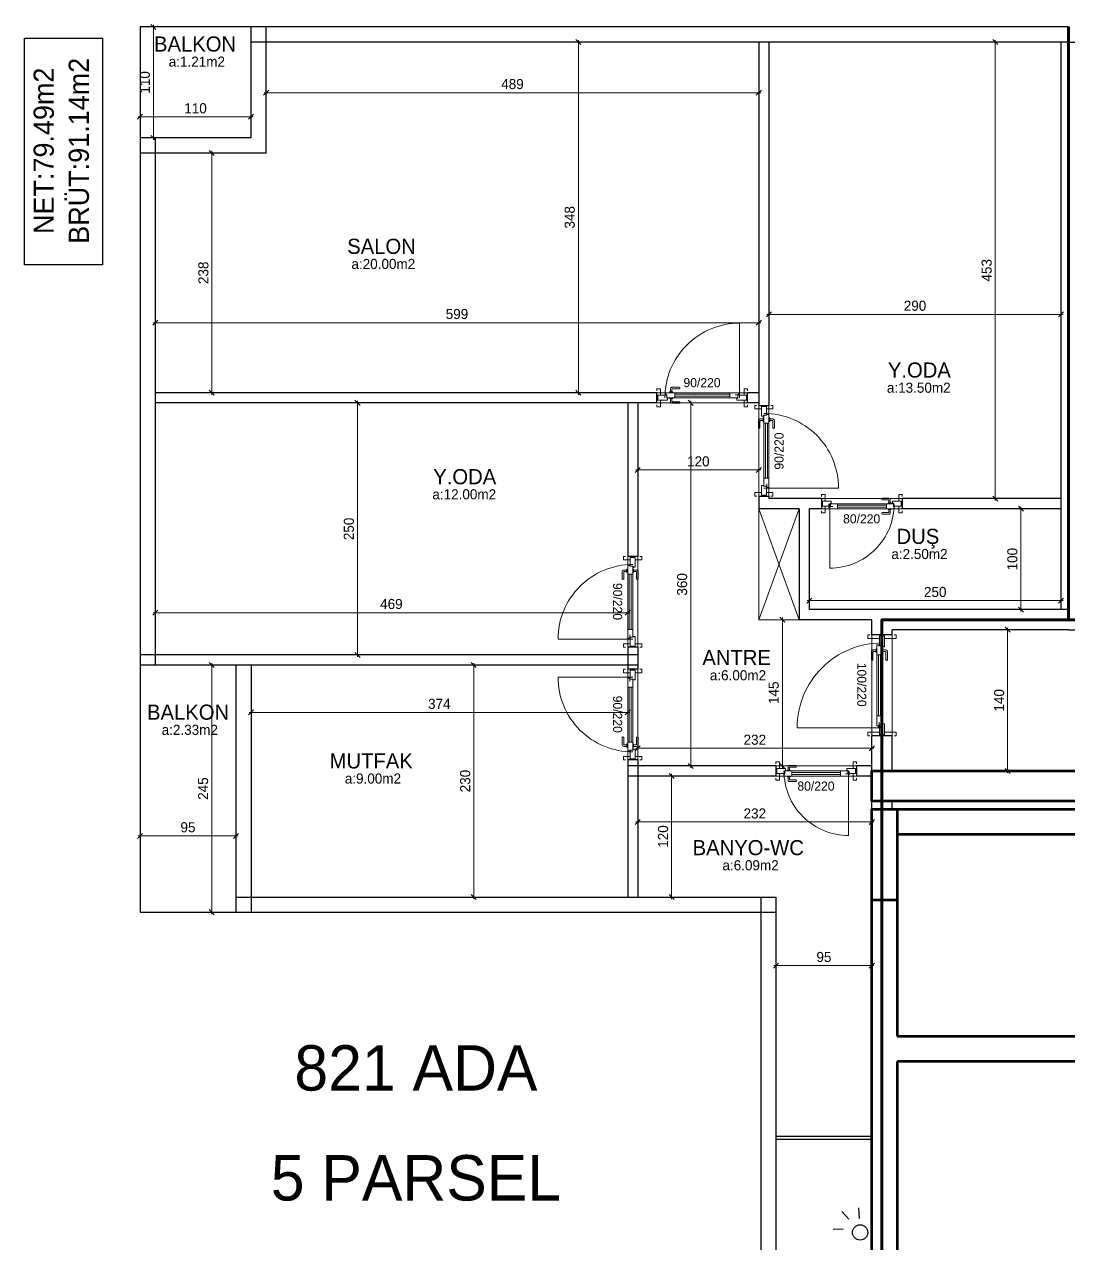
# Model space of a CAD drawing. Header units: centimetres. Extents: x 562865 to 1310255, y -148070 to 32737.
# Drawn here: x 613553 to 614588, y 18504 to 19713 of the extents above; entities that cross this region are included whole.
import ezdxf
from ezdxf.enums import TextEntityAlignment as Align

# ---------------------------------------------------------------- set-up
doc = ezdxf.new("R2010")
doc.units = ezdxf.units.CM
doc.header["$LTSCALE"] = 2.5
doc.layers.get('0').update_dxf_attribs({"color": 86})
for name, color, linetype in [('alan', 7, 'Continuous'), ('kapi-yazi', 7, 'Continuous'), ('mahal', 7, 'Continuous')]:
    doc.layers.add(name, color=color, linetype=linetype)
for name, color, linetype, lineweight in [('DUVAR', 4, 'Continuous', 30), ('duvar-kesim', 7, 'Continuous', 0), ('GÖRÜNÜŞLER', 96, 'Continuous', 25), ('iç ölçü', 106, 'Continuous', 18), ('kapi', 9, 'Continuous', 0), ('kolon', 1, 'Continuous', 53)]:
    doc.layers.add(name, color=color, linetype=linetype, lineweight=lineweight)
doc.styles.add('PINAR', font='comic.ttf')
doc.dimstyles.new('TEMİZ ÖLÇÜ', dxfattribs={"dimtxt": 10, "dimasz": 5, "dimexe": 1.8, "dimexo": 0.625, "dimgap": 3, "dimtad": 1, "dimdec": 0, "dimrnd": 0.5, "dimzin": 1, "dimdsep": 46, "dimtxsty": 'PINAR', "dimblk": 'OBLIQUE', "dimcen": 0.9, "dimdle": 2, "dimclrd": 256, "dimclre": 256, "dimclrt": 7, "dimadec": 0, "dimazin": 0, "dimtfac": 1, "dimtdec": 0, "dimtofl": 0, "dimtmove": 2, "dimatfit": 2, "dimfxl": 10, "dimfxlon": 1, "dimlwd": -1, "dimlwe": -1, "dimarcsym": 0})

# ---------------------------------------------------------------- blocks, each defined once
blk = doc.blocks.new('_Oblique')
at = {"color": 0, "linetype": 'ByBlock', "lineweight": -2}
blk.add_line((-0.5, -0.5), (0.5, 0.5), dxfattribs=at)
blk = doc.blocks.new('*D1101')
at = {"layer": 'Defpoints', "color": 0}
for p in [(614520, 19113), (614520, 18973), (614527.7, 18973)]:
    blk.add_point(p, dxfattribs=at)
at = {"layer": 'iç ölçü'}
for p, q in [((614520.6, 19113), (614529.5, 19113)), ((614527.7, 19115), (614527.7, 18971)), ((614520.6, 18973), (614529.5, 18973))]:
    blk.add_line(p, q, dxfattribs=at)
at = {"layer": 'iç ölçü', "linetype": 'ByBlock', "xscale": 5, "yscale": 5, "zscale": 5}
for p, rotation in [((614527.7, 19113), 90), ((614527.7, 18973), 270)]:
    blk.add_blockref('_Oblique', p, dxfattribs=dict(at, rotation=rotation))
at = {"layer": 'iç ölçü', "color": 7, "insert": (614519.3, 19043), "char_height": 10, "attachment_point": 5, "rotation": 90, "style": 'PINAR'}
blk.add_mtext('140', dxfattribs=at)
blk = doc.blocks.new('fm-door1')
at = {"linetype": 'Continuous'}
for p, q in [((0, 25), (0, -25)), ((100, 25), (0, 25)), ((80, 32), (80, 0)), ((84, 28), (128, 28)), ((90, 50), (910, 50)), ((90, 50), (90, 30)), ((100, 30), (90, 30)), ((100, 30), (100, -5)), ((100, 30), (100, -5)), ((100, 0), (900, 0)), ((190, 50), (190, 0)), ((810, 50), (810, 0)), ((910, 30), (900, 30)), ((900, 30), (900, -5)), ((900, 25), (1000, 25)), ((910, 50), (910, 30)), ((1000, 25), (1000, -25)), ((110, -25), (0, -25)), ((100, -5), (110, -5)), ((110, -5), (100, -5)), ((110, -5), (110, -25)), ((110, -25), (110, -5)), ((890, -25), (890, -5)), ((890, -5), (900, -5)), ((890, -25), (1000, -25))]:
    blk.add_line(p, q, dxfattribs=at)
at = {"color": 8, "linetype": 'Continuous'}
for p, q in [((190, 35), (810, 35)), ((190, 15), (810, 15))]:
    blk.add_line(p, q, dxfattribs=at)
at = {"linetype": 'Continuous'}
for points in [[(858, 58), (858, 89, 0.414214), (842, 104), (759, 104, 1), (759, 89), (835, 89, -0.414214), (842, 81), (842, 58)], [(858, -8), (858, -39, -0.414214), (842, -54), (759, -54, -1), (759, -39), (835, -39, 0.414214), (842, -31), (842, -8)]]:
    blk.add_lwpolyline(points, format="xyb", dxfattribs=at)
for points in [[(869, 50), (869, 58), (831, 58), (831, 50)], [(869, 0), (869, -8), (831, -8), (831, 0)]]:
    blk.add_lwpolyline(points, dxfattribs=at)
blk.add_circle((84, 32), 4.26, dxfattribs=at)
blk = doc.blocks.new('*D1124')
at = {"layer": 'Defpoints', "color": 0}
for p in [(614291.1, 19453.5), (614580.6, 19450), (614291.1, 19425.6)]:
    blk.add_point(p, dxfattribs=at)
at = {"layer": 'iç ölçü'}
for p, q in [((614291.1, 19435.6), (614291.1, 19423.8)), ((614580.6, 19435.6), (614580.6, 19423.8)), ((614582.6, 19425.6), (614289.1, 19425.6))]:
    blk.add_line(p, q, dxfattribs=at)
at = {"layer": 'iç ölçü', "linetype": 'ByBlock', "xscale": 5, "yscale": 5, "zscale": 5, "rotation": 180}
blk.add_blockref('_Oblique', (614291.1, 19425.6), dxfattribs=at)
at = {"layer": 'iç ölçü', "linetype": 'ByBlock', "xscale": 5, "yscale": 5, "zscale": 5}
blk.add_blockref('_Oblique', (614580.6, 19425.6), dxfattribs=at)
at = {"layer": 'iç ölçü', "color": 7, "insert": (614435.9, 19434.2), "char_height": 10, "attachment_point": 5, "style": 'PINAR'}
blk.add_mtext('290', dxfattribs=at)
blk = doc.blocks.new('*D1125')
at = {"layer": 'Defpoints', "color": 0}
for p in [(614507.3, 19695.7), (614515.4, 19695.7), (614507.3, 19243)]:
    blk.add_point(p, dxfattribs=at)
at = {"layer": 'iç ölçü'}
for p, q in [((614507.9, 19695.7), (614517.2, 19695.7)), ((614515.4, 19241), (614515.4, 19697.7)), ((614507.9, 19243), (614517.2, 19243))]:
    blk.add_line(p, q, dxfattribs=at)
at = {"layer": 'iç ölçü', "linetype": 'ByBlock', "xscale": 5, "yscale": 5, "zscale": 5}
for p, rotation in [((614515.4, 19695.7), 90), ((614515.4, 19243), 270)]:
    blk.add_blockref('_Oblique', p, dxfattribs=dict(at, rotation=rotation))
at = {"layer": 'iç ölçü', "color": 7, "insert": (614506.9, 19469.4), "char_height": 10, "attachment_point": 5, "rotation": 90, "style": 'PINAR'}
blk.add_mtext('453', dxfattribs=at)
blk = doc.blocks.new('*D1126')
at = {"layer": 'Defpoints', "color": 0}
for p in [(614102.2, 19695.7), (614132.4, 19695.7), (614122.4, 19348)]:
    blk.add_point(p, dxfattribs=at)
at = {"layer": 'iç ölçü'}
for p, q in [((614112.2, 19695.7), (614100.4, 19695.7)), ((614102.2, 19346), (614102.2, 19697.7)), ((614112.2, 19348), (614100.4, 19348))]:
    blk.add_line(p, q, dxfattribs=at)
at = {"layer": 'iç ölçü', "linetype": 'ByBlock', "xscale": 5, "yscale": 5, "zscale": 5}
for p, rotation in [((614102.2, 19695.7), 90), ((614102.2, 19348), 270)]:
    blk.add_blockref('_Oblique', p, dxfattribs=dict(at, rotation=rotation))
at = {"layer": 'iç ölçü', "color": 7, "insert": (614093.7, 19521.9), "char_height": 10, "attachment_point": 5, "rotation": 90, "style": 'PINAR'}
blk.add_mtext('348', dxfattribs=at)
blk = doc.blocks.new('*D1127')
at = {"layer": 'Defpoints', "color": 0}
for p in [(614281.1, 19638.4), (613682.8, 19522.1), (613682.8, 19417.4)]:
    blk.add_point(p, dxfattribs=at)
at = {"layer": 'iç ölçü'}
for p, q in [((613682.8, 19427.4), (613682.8, 19415.6)), ((614281.1, 19427.4), (614281.1, 19415.6)), ((614283.1, 19417.4), (613680.8, 19417.4))]:
    blk.add_line(p, q, dxfattribs=at)
at = {"layer": 'iç ölçü', "linetype": 'ByBlock', "xscale": 5, "yscale": 5, "zscale": 5, "rotation": 180}
blk.add_blockref('_Oblique', (613682.8, 19417.4), dxfattribs=at)
at = {"layer": 'iç ölçü', "linetype": 'ByBlock', "xscale": 5, "yscale": 5, "zscale": 5}
blk.add_blockref('_Oblique', (614281.1, 19417.4), dxfattribs=at)
at = {"layer": 'iç ölçü', "color": 7, "insert": (613981.9, 19426), "char_height": 10, "attachment_point": 5, "style": 'PINAR'}
blk.add_mtext('599', dxfattribs=at)
blk = doc.blocks.new('*D1128')
at = {"layer": 'Defpoints', "color": 0}
for p in [(614281.1, 19645.4), (613792.8, 19632.6), (614281.1, 19638.4)]:
    blk.add_point(p, dxfattribs=at)
at = {"layer": 'iç ölçü'}
for p, q in [((613790.8, 19645.4), (614283.1, 19645.4)), ((613792.8, 19635.4), (613792.8, 19647.2)), ((614281.1, 19639.1), (614281.1, 19647.2))]:
    blk.add_line(p, q, dxfattribs=at)
at = {"layer": 'iç ölçü', "linetype": 'ByBlock', "xscale": 5, "yscale": 5, "zscale": 5, "rotation": 180}
blk.add_blockref('_Oblique', (613792.8, 19645.4), dxfattribs=at)
at = {"layer": 'iç ölçü', "linetype": 'ByBlock', "xscale": 5, "yscale": 5, "zscale": 5}
blk.add_blockref('_Oblique', (614281.1, 19645.4), dxfattribs=at)
at = {"layer": 'iç ölçü', "color": 7, "insert": (614036.9, 19654), "char_height": 10, "attachment_point": 5, "style": 'PINAR'}
blk.add_mtext('489', dxfattribs=at)
blk = doc.blocks.new('*D1129')
at = {"layer": 'Defpoints', "color": 0}
for p in [(613730.3, 19585.7), (613730.3, 19348), (613738.9, 19348)]:
    blk.add_point(p, dxfattribs=at)
at = {"layer": 'iç ölçü'}
for p, q in [((613730.9, 19585.7), (613740.7, 19585.7)), ((613738.9, 19587.7), (613738.9, 19346)), ((613730.9, 19348), (613740.7, 19348))]:
    blk.add_line(p, q, dxfattribs=at)
at = {"layer": 'iç ölçü', "linetype": 'ByBlock', "xscale": 5, "yscale": 5, "zscale": 5}
for p, rotation in [((613738.9, 19585.7), 90), ((613738.9, 19348), 270)]:
    blk.add_blockref('_Oblique', p, dxfattribs=dict(at, rotation=rotation))
at = {"layer": 'iç ölçü', "color": 7, "insert": (613730.6, 19466.9), "char_height": 10, "attachment_point": 5, "rotation": 90, "style": 'PINAR'}
blk.add_mtext('238', dxfattribs=at)
blk = doc.blocks.new('*D1130')
at = {"layer": 'Defpoints', "color": 0}
for p in [(613918.2, 19338), (613883.3, 19088), (613918.2, 19088)]:
    blk.add_point(p, dxfattribs=at)
at = {"layer": 'iç ölçü'}
for p, q in [((613893.3, 19338), (613881.5, 19338)), ((613883.3, 19340), (613883.3, 19086)), ((613893.3, 19088), (613881.5, 19088))]:
    blk.add_line(p, q, dxfattribs=at)
at = {"layer": 'iç ölçü', "linetype": 'ByBlock', "xscale": 5, "yscale": 5, "zscale": 5}
for p, rotation in [((613883.3, 19338), 90), ((613883.3, 19088), 270)]:
    blk.add_blockref('_Oblique', p, dxfattribs=dict(at, rotation=rotation))
at = {"layer": 'iç ölçü', "color": 7, "insert": (613874.8, 19213), "char_height": 10, "attachment_point": 5, "rotation": 90, "style": 'PINAR'}
blk.add_mtext('250', dxfattribs=at)
blk = doc.blocks.new('*D1131')
at = {"layer": 'Defpoints', "color": 0}
for p in [(613682.8, 19146.2), (614151.1, 19146.2), (614151.1, 19129.9)]:
    blk.add_point(p, dxfattribs=at)
at = {"layer": 'iç ölçü'}
for p, q in [((613682.8, 19139.9), (613682.8, 19128.1)), ((614151.1, 19139.9), (614151.1, 19128.1)), ((613680.8, 19129.9), (614153.1, 19129.9))]:
    blk.add_line(p, q, dxfattribs=at)
at = {"layer": 'iç ölçü', "linetype": 'ByBlock', "xscale": 5, "yscale": 5, "zscale": 5, "rotation": 180}
blk.add_blockref('_Oblique', (613682.8, 19129.9), dxfattribs=at)
at = {"layer": 'iç ölçü', "linetype": 'ByBlock', "xscale": 5, "yscale": 5, "zscale": 5}
blk.add_blockref('_Oblique', (614151.1, 19129.9), dxfattribs=at)
at = {"layer": 'iç ölçü', "color": 7, "insert": (613916.9, 19138.5), "char_height": 10, "attachment_point": 5, "style": 'PINAR'}
blk.add_mtext('469', dxfattribs=at)
blk = doc.blocks.new('*D1132')
at = {"layer": 'Defpoints', "color": 0}
for p in [(614013.7, 19078), (613998.5, 18848), (614013.7, 18848)]:
    blk.add_point(p, dxfattribs=at)
at = {"layer": 'iç ölçü'}
for p, q in [((614008.5, 19078), (613996.7, 19078)), ((613998.5, 19080), (613998.5, 18846)), ((614008.5, 18848), (613996.7, 18848))]:
    blk.add_line(p, q, dxfattribs=at)
at = {"layer": 'iç ölçü', "linetype": 'ByBlock', "xscale": 5, "yscale": 5, "zscale": 5}
for p, rotation in [((613998.5, 19078), 90), ((613998.5, 18848), 270)]:
    blk.add_blockref('_Oblique', p, dxfattribs=dict(at, rotation=rotation))
at = {"layer": 'iç ölçü', "color": 7, "insert": (613990.1, 18963), "char_height": 10, "attachment_point": 5, "rotation": 90, "style": 'PINAR'}
blk.add_mtext('230', dxfattribs=at)
blk = doc.blocks.new('*D1133')
at = {"layer": 'Defpoints', "color": 0}
for p in [(613777.8, 19034.5), (614151.1, 19034.5), (614151.1, 19031)]:
    blk.add_point(p, dxfattribs=at)
at = {"layer": 'iç ölçü'}
for p, q in [((613775.8, 19031), (614153.1, 19031)), ((613777.8, 19033.9), (613777.8, 19029.2)), ((614151.1, 19033.9), (614151.1, 19029.2))]:
    blk.add_line(p, q, dxfattribs=at)
at = {"layer": 'iç ölçü', "linetype": 'ByBlock', "xscale": 5, "yscale": 5, "zscale": 5, "rotation": 180}
blk.add_blockref('_Oblique', (613777.8, 19031), dxfattribs=at)
at = {"layer": 'iç ölçü', "linetype": 'ByBlock', "xscale": 5, "yscale": 5, "zscale": 5}
blk.add_blockref('_Oblique', (614151.1, 19031), dxfattribs=at)
at = {"layer": 'iç ölçü', "color": 7, "insert": (613964.4, 19039.5), "char_height": 10, "attachment_point": 5, "style": 'PINAR'}
blk.add_mtext('374', dxfattribs=at)
blk = doc.blocks.new('*D1134')
at = {"layer": 'Defpoints', "color": 0}
for p in [(614161.1, 19271.5), (614161.1, 19259.2), (614281.1, 19259.2)]:
    blk.add_point(p, dxfattribs=at)
at = {"layer": 'iç ölçü'}
for p, q in [((614283.1, 19271.5), (614159.1, 19271.5)), ((614161.1, 19261.5), (614161.1, 19273.3)), ((614281.1, 19261.5), (614281.1, 19273.3))]:
    blk.add_line(p, q, dxfattribs=at)
at = {"layer": 'iç ölçü', "linetype": 'ByBlock', "xscale": 5, "yscale": 5, "zscale": 5, "rotation": 180}
blk.add_blockref('_Oblique', (614161.1, 19271.5), dxfattribs=at)
at = {"layer": 'iç ölçü', "linetype": 'ByBlock', "xscale": 5, "yscale": 5, "zscale": 5}
blk.add_blockref('_Oblique', (614281.1, 19271.5), dxfattribs=at)
at = {"layer": 'iç ölçü', "color": 7, "insert": (614221.1, 19279.9), "char_height": 10, "attachment_point": 5, "style": 'PINAR'}
blk.add_mtext('120', dxfattribs=at)
blk = doc.blocks.new('*D1135')
at = {"layer": 'Defpoints', "color": 0}
for p in [(614250.8, 19338), (614213.6, 18978), (614250.8, 18978)]:
    blk.add_point(p, dxfattribs=at)
at = {"layer": 'iç ölçü'}
for p, q in [((614223.6, 19338), (614211.8, 19338)), ((614213.6, 19340), (614213.6, 18976)), ((614223.6, 18978), (614211.8, 18978))]:
    blk.add_line(p, q, dxfattribs=at)
at = {"layer": 'iç ölçü', "linetype": 'ByBlock', "xscale": 5, "yscale": 5, "zscale": 5}
for p, rotation in [((614213.6, 19338), 90), ((614213.6, 18978), 270)]:
    blk.add_blockref('_Oblique', p, dxfattribs=dict(at, rotation=rotation))
at = {"layer": 'iç ölçü', "color": 7, "insert": (614205.1, 19158), "char_height": 10, "attachment_point": 5, "rotation": 90, "style": 'PINAR'}
blk.add_mtext('360', dxfattribs=at)
blk = doc.blocks.new('*D1136')
at = {"layer": 'Defpoints', "color": 0}
for p in [(614198.5, 18968), (614194.6, 18848), (614198.5, 18848)]:
    blk.add_point(p, dxfattribs=at)
at = {"layer": 'iç ölçü'}
for p, q in [((614197.9, 18968), (614192.8, 18968)), ((614194.6, 18970), (614194.6, 18846)), ((614197.9, 18848), (614192.8, 18848))]:
    blk.add_line(p, q, dxfattribs=at)
at = {"layer": 'iç ölçü', "linetype": 'ByBlock', "xscale": 5, "yscale": 5, "zscale": 5}
for p, rotation in [((614194.6, 18968), 90), ((614194.6, 18848), 270)]:
    blk.add_blockref('_Oblique', p, dxfattribs=dict(at, rotation=rotation))
at = {"layer": 'iç ölçü', "color": 7, "insert": (614186.2, 18908), "char_height": 10, "attachment_point": 5, "rotation": 90, "style": 'PINAR'}
blk.add_mtext('120', dxfattribs=at)
blk = doc.blocks.new('*D1137')
at = {"layer": 'Defpoints', "color": 0}
for p in [(614337.1, 19123), (614304.4, 18978), (614337.1, 18978)]:
    blk.add_point(p, dxfattribs=at)
at = {"layer": 'iç ölçü'}
for p, q in [((614304.4, 19125), (614304.4, 18976)), ((614314.4, 19123), (614302.6, 19123)), ((614314.4, 18978), (614302.6, 18978))]:
    blk.add_line(p, q, dxfattribs=at)
at = {"layer": 'iç ölçü', "linetype": 'ByBlock', "xscale": 5, "yscale": 5, "zscale": 5}
for p, rotation in [((614304.4, 19123), 90), ((614304.4, 18978), 270)]:
    blk.add_blockref('_Oblique', p, dxfattribs=dict(at, rotation=rotation))
at = {"layer": 'iç ölçü', "color": 7, "insert": (614295.9, 19050.5), "char_height": 10, "attachment_point": 5, "rotation": 90, "style": 'PINAR'}
blk.add_mtext('145', dxfattribs=at)
blk = doc.blocks.new('*D1138')
at = {"layer": 'Defpoints', "color": 0}
for p in [(613667.8, 19655.7), (613777.8, 19655.7), (613667.8, 19621.6)]:
    blk.add_point(p, dxfattribs=at)
at = {"layer": 'iç ölçü'}
for p, q in [((613779.8, 19621.6), (613665.8, 19621.6)), ((613667.8, 19631.6), (613667.8, 19619.8)), ((613777.8, 19631.6), (613777.8, 19619.8))]:
    blk.add_line(p, q, dxfattribs=at)
at = {"layer": 'iç ölçü', "linetype": 'ByBlock', "xscale": 5, "yscale": 5, "zscale": 5, "rotation": 180}
blk.add_blockref('_Oblique', (613667.8, 19621.6), dxfattribs=at)
at = {"layer": 'iç ölçü', "linetype": 'ByBlock', "xscale": 5, "yscale": 5, "zscale": 5}
blk.add_blockref('_Oblique', (613777.8, 19621.6), dxfattribs=at)
at = {"layer": 'iç ölçü', "color": 7, "insert": (613722.8, 19630), "char_height": 10, "attachment_point": 5, "style": 'PINAR'}
blk.add_mtext('110', dxfattribs=at)
blk = doc.blocks.new('*D1139')
at = {"layer": 'Defpoints', "color": 0}
for p in [(613674.8, 19710.7), (613681, 19710.7), (613674.8, 19600.7)]:
    blk.add_point(p, dxfattribs=at)
at = {"layer": 'iç ölçü'}
for p, q in [((613675.5, 19710.7), (613682.8, 19710.7)), ((613681, 19598.7), (613681, 19712.7)), ((613675.5, 19600.7), (613682.8, 19600.7))]:
    blk.add_line(p, q, dxfattribs=at)
at = {"layer": 'iç ölçü', "linetype": 'ByBlock', "xscale": 5, "yscale": 5, "zscale": 5}
for p, rotation in [((613681, 19710.7), 90), ((613681, 19600.7), 270)]:
    blk.add_blockref('_Oblique', p, dxfattribs=dict(at, rotation=rotation))
at = {"layer": 'iç ölçü', "color": 7, "insert": (613672.6, 19655.7), "char_height": 10, "attachment_point": 5, "rotation": 90, "style": 'PINAR'}
blk.add_mtext('110', dxfattribs=at)
blk = doc.blocks.new('*D1140')
at = {"layer": 'Defpoints', "color": 0}
for p in [(614161.1, 19024.7), (614161.1, 18995.5), (614393.1, 18990.6)]:
    blk.add_point(p, dxfattribs=at)
at = {"layer": 'iç ölçü'}
for p, q in [((614161.1, 19005.5), (614161.1, 18993.7)), ((614395.1, 18995.5), (614159.1, 18995.5)), ((614393.1, 18991.2), (614393.1, 18997.3))]:
    blk.add_line(p, q, dxfattribs=at)
at = {"layer": 'iç ölçü', "linetype": 'ByBlock', "xscale": 5, "yscale": 5, "zscale": 5, "rotation": 180}
blk.add_blockref('_Oblique', (614161.1, 18995.5), dxfattribs=at)
at = {"layer": 'iç ölçü', "linetype": 'ByBlock', "xscale": 5, "yscale": 5, "zscale": 5}
blk.add_blockref('_Oblique', (614393.1, 18995.5), dxfattribs=at)
at = {"layer": 'iç ölçü', "color": 7, "insert": (614277.1, 19003.9), "char_height": 10, "attachment_point": 5, "style": 'PINAR'}
blk.add_mtext('232', dxfattribs=at)
blk = doc.blocks.new('*D1141')
at = {"layer": 'Defpoints', "color": 0}
for p in [(613667.8, 18915.4), (613667.8, 18908.6), (613762.8, 18915.4)]:
    blk.add_point(p, dxfattribs=at)
at = {"layer": 'iç ölçü'}
for p, q in [((613764.8, 18908.6), (613665.8, 18908.6)), ((613667.8, 18914.8), (613667.8, 18906.8)), ((613762.8, 18914.8), (613762.8, 18906.8))]:
    blk.add_line(p, q, dxfattribs=at)
at = {"layer": 'iç ölçü', "linetype": 'ByBlock', "xscale": 5, "yscale": 5, "zscale": 5, "rotation": 180}
blk.add_blockref('_Oblique', (613667.8, 18908.6), dxfattribs=at)
at = {"layer": 'iç ölçü', "linetype": 'ByBlock', "xscale": 5, "yscale": 5, "zscale": 5}
blk.add_blockref('_Oblique', (613762.8, 18908.6), dxfattribs=at)
at = {"layer": 'iç ölçü', "color": 7, "insert": (613715.3, 18917.1), "char_height": 10, "attachment_point": 5, "style": 'PINAR'}
blk.add_mtext('95', dxfattribs=at)
blk = doc.blocks.new('*D1142')
at = {"layer": 'Defpoints', "color": 0}
for p in [(613724, 19078), (613724, 18833), (613738.8, 18833)]:
    blk.add_point(p, dxfattribs=at)
at = {"layer": 'iç ölçü'}
for p, q in [((613728.8, 19078), (613740.6, 19078)), ((613738.8, 19080), (613738.8, 18831)), ((613728.8, 18833), (613740.6, 18833))]:
    blk.add_line(p, q, dxfattribs=at)
at = {"layer": 'iç ölçü', "linetype": 'ByBlock', "xscale": 5, "yscale": 5, "zscale": 5}
for p, rotation in [((613738.8, 19078), 90), ((613738.8, 18833), 270)]:
    blk.add_blockref('_Oblique', p, dxfattribs=dict(at, rotation=rotation))
at = {"layer": 'iç ölçü', "color": 7, "insert": (613730.3, 18955.5), "char_height": 10, "attachment_point": 5, "rotation": 90, "style": 'PINAR'}
blk.add_mtext('245', dxfattribs=at)
blk = doc.blocks.new('*D1143')
at = {"layer": 'Defpoints', "color": 0}
for p in [(614298.1, 18806.4), (614393.1, 18806.4), (614393.1, 18780)]:
    blk.add_point(p, dxfattribs=at)
at = {"layer": 'iç ölçü'}
for p, q in [((614298.1, 18790), (614298.1, 18778.2)), ((614393.1, 18790), (614393.1, 18778.2)), ((614296.1, 18780), (614395.1, 18780))]:
    blk.add_line(p, q, dxfattribs=at)
at = {"layer": 'iç ölçü', "linetype": 'ByBlock', "xscale": 5, "yscale": 5, "zscale": 5, "rotation": 180}
blk.add_blockref('_Oblique', (614298.1, 18780), dxfattribs=at)
at = {"layer": 'iç ölçü', "linetype": 'ByBlock', "xscale": 5, "yscale": 5, "zscale": 5}
blk.add_blockref('_Oblique', (614393.1, 18780), dxfattribs=at)
at = {"layer": 'iç ölçü', "color": 7, "insert": (614345.6, 18788.5), "char_height": 10, "attachment_point": 5, "style": 'PINAR'}
blk.add_mtext('95', dxfattribs=at)
blk = doc.blocks.new('*D1144')
at = {"layer": 'Defpoints', "color": 0}
for p in [(614161.1, 18922.5), (614161.1, 18900.2), (614393.1, 18890)]:
    blk.add_point(p, dxfattribs=at)
at = {"layer": 'iç ölçü'}
for p, q in [((614395.1, 18922.5), (614159.1, 18922.5)), ((614161.1, 18912.5), (614161.1, 18924.3)), ((614393.1, 18912.5), (614393.1, 18924.3))]:
    blk.add_line(p, q, dxfattribs=at)
at = {"layer": 'iç ölçü', "linetype": 'ByBlock', "xscale": 5, "yscale": 5, "zscale": 5, "rotation": 180}
blk.add_blockref('_Oblique', (614161.1, 18922.5), dxfattribs=at)
at = {"layer": 'iç ölçü', "linetype": 'ByBlock', "xscale": 5, "yscale": 5, "zscale": 5}
blk.add_blockref('_Oblique', (614393.1, 18922.5), dxfattribs=at)
at = {"layer": 'iç ölçü', "color": 7, "insert": (614277.1, 18930.8), "char_height": 10, "attachment_point": 5, "style": 'PINAR'}
blk.add_mtext('232', dxfattribs=at)
blk = doc.blocks.new('*D1145')
at = {"layer": 'Defpoints', "color": 0}
for p in [(614540.8, 19233), (614554.1, 19233), (614554.1, 19133)]:
    blk.add_point(p, dxfattribs=at)
at = {"layer": 'iç ölçü'}
for p, q in [((614550.8, 19233), (614539, 19233)), ((614540.8, 19131), (614540.8, 19235)), ((614550.8, 19133), (614539, 19133))]:
    blk.add_line(p, q, dxfattribs=at)
at = {"layer": 'iç ölçü', "linetype": 'ByBlock', "xscale": 5, "yscale": 5, "zscale": 5}
for p, rotation in [((614540.8, 19233), 90), ((614540.8, 19133), 270)]:
    blk.add_blockref('_Oblique', p, dxfattribs=dict(at, rotation=rotation))
at = {"layer": 'iç ölçü', "color": 7, "insert": (614532.4, 19183), "char_height": 10, "attachment_point": 5, "rotation": 90, "style": 'PINAR'}
blk.add_mtext('100', dxfattribs=at)
blk = doc.blocks.new('*D1148')
at = {"layer": 'Defpoints', "color": 0}
for p in [(614331.1, 19145.5), (614331.1, 19141.9), (614580.6, 19145.5)]:
    blk.add_point(p, dxfattribs=at)
at = {"layer": 'iç ölçü'}
for p, q in [((614582.6, 19141.9), (614329.1, 19141.9)), ((614331.1, 19144.9), (614331.1, 19140.1)), ((614580.6, 19144.9), (614580.6, 19140.1))]:
    blk.add_line(p, q, dxfattribs=at)
at = {"layer": 'iç ölçü', "linetype": 'ByBlock', "xscale": 5, "yscale": 5, "zscale": 5, "rotation": 180}
blk.add_blockref('_Oblique', (614331.1, 19141.9), dxfattribs=at)
at = {"layer": 'iç ölçü', "linetype": 'ByBlock', "xscale": 5, "yscale": 5, "zscale": 5}
blk.add_blockref('_Oblique', (614580.6, 19141.9), dxfattribs=at)
at = {"layer": 'iç ölçü', "color": 7, "insert": (614455.9, 19150.4), "char_height": 10, "attachment_point": 5, "style": 'PINAR'}
blk.add_mtext('250', dxfattribs=at)

msp = doc.modelspace()

# ---------------------------------------------------------------- linework, layer by layer
at = {"layer": 'DUVAR'}
for p, q in [((614588.1, 19710.7), (613667.8, 19710.7)), ((613667.8, 19710.7), (613667.8, 18833)), ((613777.8, 19600.7), (613777.8, 19710.7)), ((613792.8, 19585.7), (613792.8, 19710.7)), ((614588.1, 19695.7), (613777.8, 19695.7)), ((614281.1, 19695.7), (614281.1, 19335.5)), ((614291.1, 19695.7), (614291.1, 19335.5)), ((614580.6, 19133), (614580.6, 19695.7)), ((614588.1, 19695.7), (615398.4, 19695.7)), ((613777.8, 19600.7), (613667.8, 19600.7)), ((613682.8, 19600.7), (613682.8, 19078)), ((613792.8, 19585.7), (613667.8, 19585.7)), ((614180, 19348), (613682.8, 19348)), ((614180, 19338), (614180, 19348)), ((614281.1, 19348), (614270, 19348)), ((614270, 19338), (614270, 19348)), ((614180, 19338), (613682.8, 19338)), ((614151.1, 19338), (614151.1, 19185.7)), ((614161.1, 19338), (614161.1, 19185.7)), ((614281.1, 19338), (614270, 19338)), ((614281.1, 19335.5), (614291.1, 19335.5)), ((614281.1, 19245.5), (614281.1, 19233)), ((614281.1, 19245.5), (614291.1, 19245.5)), ((614291.1, 19245.5), (614291.1, 19243)), ((614321.1, 19233), (614281.1, 19233)), ((614343.3, 19243), (614291.1, 19243)), ((614321.1, 19233), (614321.1, 19123)), ((614343.3, 19233), (614331.1, 19233)), ((614331.1, 19233), (614331.1, 19133)), ((614343.3, 19243), (614343.3, 19233)), ((614580.6, 19243), (614423.3, 19243)), ((614423.3, 19243), (614423.3, 19233)), ((614580.6, 19233), (614423.3, 19233)), ((614161.1, 19185.7), (614151.1, 19185.7)), ((614393.1, 19133), (614331.1, 19133)), ((614588.1, 19133), (614393.1, 19133)), ((614393.1, 19123), (614321.1, 19123)), ((614393.1, 19107.9), (614393.1, 19123)), ((614588.1, 19113), (614413.1, 19113)), ((614413.1, 19107.9), (614413.1, 19113)), ((614588.1, 19113), (614763.1, 19113)), ((614413.1, 19107.9), (614393.1, 19107.9)), ((614161.1, 19088), (613667.8, 19088)), ((614151.1, 19095.7), (614151.1, 19073.9)), ((614161.1, 19095.7), (614151.1, 19095.7)), ((614161.1, 19095.7), (614161.1, 19073.9)), ((614161.1, 19078), (613667.8, 19078)), ((613762.8, 19078), (613762.8, 18833)), ((613777.8, 19078), (613777.8, 18833)), ((614161.1, 19073.9), (614151.1, 19073.9)), ((614393.1, 19003), (614393.1, 19007.9)), ((614413.1, 19007.9), (614393.1, 19007.9)), ((614393.1, 18935), (614393.1, 19005.5)), ((614413.1, 18973), (614413.1, 19007.9)), ((614151.1, 18983.9), (614151.1, 18848)), ((614161.1, 18983.9), (614151.1, 18983.9)), ((614161.1, 18983.9), (614161.1, 18848)), ((614298, 18978), (614151.1, 18978)), ((614298, 18968), (614151.1, 18968)), ((614298, 18978), (614298, 18968)), ((614393.1, 18978), (614378, 18978)), ((614378, 18978), (614378, 18968)), ((614393.1, 18968), (614378, 18968)), ((614413.1, 18935), (614413.1, 18943)), ((613762.8, 18848), (614298.1, 18848)), ((614283.1, 18848), (614283.1, 18493)), ((614298.1, 18848), (614298.1, 18138)), ((613667.8, 18833), (614298.1, 18833))]:
    msp.add_line(p, q, dxfattribs=at)
at = {"layer": 'duvar-kesim'}
for p, q in [((614270, 19348), (614180, 19348)), ((614270, 19338), (614180, 19338)), ((614281.1, 19245.5), (614281.1, 19335.5)), ((614291.1, 19245.5), (614291.1, 19335.5)), ((614343.3, 19243), (614423.3, 19243)), ((614343.3, 19233), (614423.3, 19233)), ((614151.1, 19095.7), (614151.1, 19185.7)), ((614161.1, 19095.7), (614161.1, 19185.7)), ((614393.1, 19007.9), (614393.1, 19107.9)), ((614413.1, 19007.9), (614413.1, 19107.9)), ((614151.1, 19073.9), (614151.1, 18983.9)), ((614161.1, 19073.9), (614161.1, 18983.9)), ((614378, 18978), (614298, 18978)), ((614378, 18968), (614298, 18968))]:
    msp.add_line(p, q, dxfattribs=at)
at = {"layer": 'GÖRÜNÜŞLER'}
for p, q in [((614393.1, 18610.5), (614298.1, 18610.5)), ((614393.1, 18607.5), (614298.1, 18607.5)), ((614370.3, 18528.7), (614363.3, 18536.2)), ((614381, 18529.4), (614380.2, 18539.9)), ((614364.6, 18518.8), (614354.9, 18518.2))]:
    msp.add_line(p, q, dxfattribs=at)
at = {"layer": 'GÖRÜNÜŞLER', "lineweight": 30}
msp.add_lwpolyline([(613553.2, 19474.8), (613553.2, 19699.4), (613630.7, 19699.4), (613630.7, 19474.8)], close=True, dxfattribs=at)
at = {"layer": 'GÖRÜNÜŞLER'}
msp.add_circle((614381.5, 18515.4), 7.58, dxfattribs=at)
at = {"layer": 'iç ölçü'}
for p, q in [((614281.1, 19233), (614321.1, 19123)), ((614281.1, 19123), (614321.1, 19233))]:
    msp.add_line(p, q, dxfattribs=at)
msp.add_lwpolyline([(614321.1, 19123), (614281.1, 19123), (614281.1, 19233), (614321.1, 19233)], close=True, dxfattribs=at)
at = {"layer": 'kapi'}
for points in [[(614262, 19343), (614262, 19417, 0.414214), (614188, 19343, 0.414214)], [(614286.1, 19253.5), (614360.1, 19253.5, 0.414214), (614286.1, 19327.5, 0.414214)], [(614351.3, 19238), (614351.3, 19174, 0.414214), (614415.3, 19238, 0.414214)], [(614156.1, 19103.7), (614082.1, 19103.7, -0.414214), (614156.1, 19177.7, -0.414214)], [(614403.1, 19015.9), (614319.1, 19015.9, -0.414214), (614403.1, 19099.9, -0.414214)], [(614156.1, 19065.9), (614082.1, 19065.9, 0.414214), (614156.1, 18991.9, 0.414214)], [(614370, 18973), (614370, 18909, -0.414214), (614306, 18973, -0.414214)]]:
    msp.add_lwpolyline(points, format="xyb", dxfattribs=at)
for points in [[(614180, 19350), (614180, 19352), (614183.5, 19352), (614183.5, 19345.5)], [(614270, 19350), (614270, 19352), (614266.5, 19352), (614266.5, 19345.5)], [(614180, 19336), (614180, 19334), (614183.5, 19334), (614183.5, 19340.5)], [(614270, 19336), (614270, 19334), (614266.5, 19334), (614266.5, 19340.5)], [(614279.1, 19335.5), (614277.1, 19335.5), (614277.1, 19332), (614283.6, 19332)], [(614293.1, 19335.5), (614295.1, 19335.5), (614295.1, 19332), (614288.6, 19332)], [(614279.1, 19245.5), (614277.1, 19245.5), (614277.1, 19249), (614283.6, 19249)], [(614293.1, 19245.5), (614295.1, 19245.5), (614295.1, 19249), (614288.6, 19249)], [(614343.3, 19245), (614343.3, 19247), (614346.8, 19247), (614346.8, 19240.5)], [(614423.3, 19245), (614423.3, 19247), (614419.8, 19247), (614419.8, 19240.5)], [(614343.3, 19231), (614343.3, 19229), (614346.8, 19229), (614346.8, 19235.5)], [(614423.3, 19231), (614423.3, 19229), (614419.8, 19229), (614419.8, 19235.5)], [(614149.1, 19185.7), (614147.1, 19185.7), (614147.1, 19182.2), (614153.6, 19182.2)], [(614163.1, 19185.7), (614165.1, 19185.7), (614165.1, 19182.2), (614158.6, 19182.2)], [(614391.1, 19107.9), (614389.1, 19107.9), (614389.1, 19104.4), (614400.6, 19104.4)], [(614415.1, 19107.9), (614417.1, 19107.9), (614417.1, 19104.4), (614405.6, 19104.4)], [(614149.1, 19095.7), (614147.1, 19095.7), (614147.1, 19099.2), (614153.6, 19099.2)], [(614163.1, 19095.7), (614165.1, 19095.7), (614165.1, 19099.2), (614158.6, 19099.2)], [(614149.1, 19073.9), (614147.1, 19073.9), (614147.1, 19070.4), (614153.6, 19070.4)], [(614163.1, 19073.9), (614165.1, 19073.9), (614165.1, 19070.4), (614158.6, 19070.4)], [(614391.1, 19007.9), (614389.1, 19007.9), (614389.1, 19011.4), (614400.6, 19011.4)], [(614415.1, 19007.9), (614417.1, 19007.9), (614417.1, 19011.4), (614405.6, 19011.4)], [(614149.1, 18983.9), (614147.1, 18983.9), (614147.1, 18987.4), (614153.6, 18987.4)], [(614163.1, 18983.9), (614165.1, 18983.9), (614165.1, 18987.4), (614158.6, 18987.4)], [(614298, 18980), (614298, 18982), (614301.5, 18982), (614301.5, 18975.5)], [(614378, 18980), (614378, 18982), (614374.5, 18982), (614374.5, 18975.5)], [(614298, 18966), (614298, 18964), (614301.5, 18964), (614301.5, 18970.5)], [(614378, 18966), (614378, 18964), (614374.5, 18964), (614374.5, 18970.5)]]:
    msp.add_lwpolyline(points, dxfattribs=at)
at = {"layer": 'kolon', "color": 6, "lineweight": 100}
msp.add_line((614588.1, 19123), (614588.1, 19710.7), dxfattribs=at)
at = {"layer": 'kolon'}
for p, q in [((614393.1, 18460), (614393.1, 18935)), ((614393.1, 18935), (614633.1, 18935)), ((614633.1, 18910), (614418.1, 18910)), ((614418.1, 18910), (614418.1, 18710)), ((614418.1, 18710), (614633.1, 18710)), ((614418.1, 18685), (614418.1, 18485)), ((614633.1, 18685), (614418.1, 18685))]:
    msp.add_line(p, q, dxfattribs=at)
at = {"layer": 'kolon', "color": 6, "lineweight": 100}
msp.add_lwpolyline([(614403.1, 17863), (614773.1, 17863), (614773.1, 19123), (614403.1, 19123)], close=True, dxfattribs=at)
at = {"layer": 'kolon'}
for points in [[(614393.1, 18943), (614393.1, 18973), (614633.1, 18973), (614633.1, 18943)], [(614418.1, 18845), (614393.1, 18845), (614393.1, 18935), (614418.1, 18935)]]:
    msp.add_lwpolyline(points, close=True, dxfattribs=at)

# ---------------------------------------------------------------- block references
at = {"layer": 'kapi'}
for p, xscale, yscale, zscale in [((614269, 19343), -0.08799999998882413, 0.09999999999854481, 0.08800000000000001), ((614377, 18973), -0.0779999999795109, -0.09999999999854481, 0.07800000000000001)]:
    msp.add_blockref('fm-door1', p, dxfattribs=dict(at, xscale=xscale, yscale=yscale, zscale=zscale))
for p, xscale, yscale, zscale, rotation in [((614286.1, 19246.5), -0.08800000000337604, 0.09999999999854481, 0.08800000000000001, 270), ((614344.3, 19238), -0.0779999999795109, 0.09999999999854481, 0.07800000000000001, 180), ((614156.1, 19096.7), -0.08800000000337604, -0.09999999999854481, 0.08800000000000001, 270), ((614403.1, 19008.9), -0.09799999999813735, -0.09999999999854481, 0.098, 270), ((614156.1, 19072.9), -0.08800000000337604, 0.09999999999854481, 0.08800000000000001, 90)]:
    msp.add_blockref('fm-door1', p, dxfattribs=dict(at, xscale=xscale, yscale=yscale, zscale=zscale, rotation=rotation))

# ---------------------------------------------------------------- texts
at = {"layer": 'alan', "style": 'PINAR'}
for s, p in [('a:1.21m2', (613724.1, 19671.3)), ('a:20.00m2', (613908.9, 19470.7)), ('a:13.50m2', (614439.6, 19348)), ('a:12.00m2', (613989.1, 19242.3)), ('a:2.50m2', (614440.3, 19183.1)), ('a:6.00m2', (614260.4, 19062.9)), ('a:2.33m2', (613717.1, 19008.8)), ('a:9.00m2', (613898.6, 18960.5)), ('a:6.09m2', (614272.9, 18874.5))]:
    msp.add_text(s, height=10, dxfattribs=at).set_placement(p, align=Align.CENTER)
at = {"layer": 'alan', "lineweight": 90, "style": 'PINAR'}
for s, p in [('NET:79.49m2', (613582.3, 19587.9)), ('BRÜT:91.14m2', (613617.1, 19587.9))]:
    msp.add_text(s, height=20, rotation=90, dxfattribs=at).set_placement(p, align=Align.CENTER)
at = {"layer": 'kapi-yazi', "style": 'PINAR'}
for s, p in [('90/220', (614224.8, 19358)), ('80/220', (614337.7, 18958))]:
    msp.add_text(s, height=9, dxfattribs=at).set_placement(p, align=Align.MIDDLE_CENTER)
for s, rotation, p in [('90/220', 90, (614301.1, 19290.2)), ('80/220', 360, (614383, 19223)), ('90/220', 270, (614141.1, 19141)), ('100/220', 270, (614383.1, 19058.5)), ('90/220', 270, (614141.1, 19029.2))]:
    msp.add_text(s, height=9, rotation=rotation, dxfattribs=at).set_placement(p, align=Align.MIDDLE_CENTER)
at = {"layer": 'mahal', "style": 'PINAR'}
for s, height, p in [('BALKON', 15, (613722.3, 19686.3)), ('SALON', 15, (613907.1, 19485.7)), ('Y.ODA', 15, (614440.2, 19363)), ('Y.ODA', 15, (613989.6, 19257.3)), ('DUŞ', 15, (614438.8, 19198.1)), ('ANTRE', 15, (614259.1, 19077.9)), ('BALKON', 15, (613715.4, 19023.8)), ('MUTFAK', 15, (613896.9, 18975.5)), ('BANYO-WC', 15, (614270.6, 18889.5)), ('821 ADA', 45, (613941.2, 18656.1)), ('5 PARSEL', 45, (613941.2, 18547.1))]:
    msp.add_text(s, height=height, dxfattribs=at).set_placement(p, align=Align.CENTER)

# ---------------------------------------------------------------- dimensions: what is measured, and where the dimension line sits
at = {"layer": 'iç ölçü'}
for base, p1, p2, angle, picture, middle in [((613681, 19710.7), (613674.8, 19600.7), (613674.8, 19710.7), 90, '*D1139', (613672.6, 19655.7)), ((614102.2, 19695.7), (614122.4, 19348), (614132.4, 19695.7), 90, '*D1126', (614093.7, 19521.9)), ((614515.4, 19695.7), (614507.3, 19243), (614507.3, 19695.7), 90, '*D1125', (614506.9, 19469.4)), ((614281.1, 19645.4), (613792.8, 19632.6), (614281.1, 19638.4), 180, '*D1128', (614036.9, 19654)), ((613667.8, 19621.6), (613777.8, 19655.7), (613667.8, 19655.7), 180, '*D1138', (613722.8, 19630)), ((613682.8, 19417.4), (614281.1, 19638.4), (613682.8, 19522.1), 180, '*D1127', (613981.9, 19426)), ((613738.9, 19348), (613730.3, 19585.7), (613730.3, 19348), 90, '*D1129', (613730.6, 19466.9)), ((614291.11068, 19425.58435), (614580.6107, 19450.01481), (614291.11068, 19453.50466), 180, '*D1124', (614435.86069, 19434.16622)), ((613883.3, 19088), (613918.2, 19338), (613918.2, 19088), 90, '*D1130', (613874.8, 19213)), ((614213.6, 18978), (614250.8, 19338), (614250.8, 18978), 90, '*D1135', (614205.1, 19158)), ((614161.1, 19271.5), (614281.1, 19259.2), (614161.1, 19259.2), 180, '*D1134', (614221.1, 19279.9)), ((614540.8, 19233), (614554.1, 19133), (614554.1, 19233), 90, '*D1145', (614532.4, 19183)), ((614151.1, 19129.9), (613682.8, 19146.2), (614151.1, 19146.2), 180, '*D1131', (613916.9, 19138.5)), ((614304.4, 18978), (614337.1, 19123), (614337.1, 18978), 90, '*D1137', (614295.9, 19050.5)), ((614527.7, 18973), (614520, 19113), (614520, 18973), 90, '*D1101', (614519.3, 19043)), ((613738.8, 18833), (613724, 19078), (613724, 18833), 90, '*D1142', (613730.3, 18955.5)), ((613998.5, 18848), (614013.7, 19078), (614013.7, 18848), 90, '*D1132', (613990.1, 18963)), ((614151.1, 19031), (613777.8, 19034.5), (614151.1, 19034.5), 180, '*D1133', (613964.4, 19039.5)), ((614161.1, 18995.5), (614393.1, 18990.6), (614161.1, 19024.7), 180, '*D1140', (614277.1, 19003.9)), ((614194.6, 18848), (614198.5, 18968), (614198.5, 18848), 90, '*D1136', (614186.2, 18908)), ((614161.1, 18922.5), (614393.1, 18890), (614161.1, 18900.2), 180, '*D1144', (614277.1, 18930.8)), ((613667.8, 18908.6), (613762.8, 18915.4), (613667.8, 18915.4), 180, '*D1141', (613715.3, 18917.1)), ((614393.1, 18780), (614298.1, 18806.4), (614393.1, 18806.4), 180, '*D1143', (614345.6, 18788.5))]:
    dim = msp.add_linear_dim(base=base, p1=p1, p2=p2, angle=angle, dimstyle='TEMİZ ÖLÇÜ', override={"dimarcsym": 1}, dxfattribs=at)
    dim.commit()
    dim.dimension.update_dxf_attribs({"geometry": picture, "text_midpoint": middle})
dim = msp.add_linear_dim(base=(614331.11068, 19141.92944), p1=(614580.6107, 19145.49942), p2=(614331.11068, 19145.49942), dimstyle='TEMİZ ÖLÇÜ', override={"dimarcsym": 1}, dxfattribs=at)
dim.commit()
dim.dimension.update_dxf_attribs({"geometry": '*D1148', "text_midpoint": (614455.86069, 19150.40305)})

doc.saveas('drawing.dxf')
